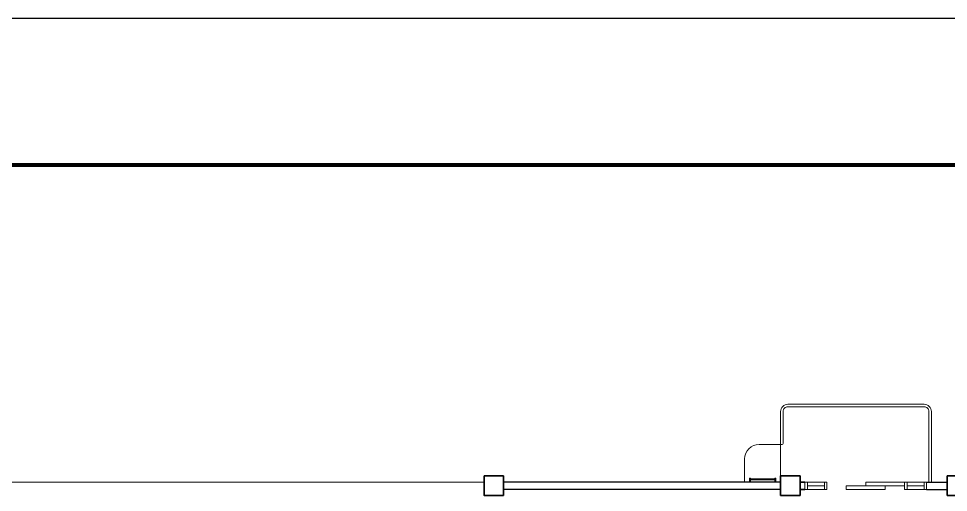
# Model space of a CAD drawing. Header units: millimetres. Extents: x 3 to 434, y 1 to 233.
# Drawn here: x 277.46 to 296.59, y 139.15 to 148.89 of the extents above; entities that cross this region are included whole.
import ezdxf

# ---------------------------------------------------------------- set-up
doc = ezdxf.new("R2010")
doc.units = ezdxf.units.MM
doc.header["$MEASUREMENT"] = 0
doc.layers.add('.1', color=1, linetype='Continuous')
doc.layers.add('WALL', color=4, linetype='Continuous', lineweight=30)

msp = doc.modelspace()

# ---------------------------------------------------------------- linework, layer by layer
at = {"layer": '.1', "color": 0}
msp.add_line((324.48, 148.891), (225.204, 148.891), dxfattribs=at)
at = {"color": 8, "lineweight": 9}
for p, q in [((292.696, 140.14), (293.166, 140.14)), ((292.396, 139.365), (292.396, 139.84)), ((293.136, 139.967), (293.136, 139.492)), ((292.516, 139.443), (292.496, 139.443)), ((292.496, 139.443), (292.496, 139.363)), ((292.516, 139.363), (292.516, 139.443)), ((292.766, 139.433), (292.516, 139.433)), ((292.766, 139.413), (292.516, 139.413)), ((292.766, 139.433), (293.016, 139.433)), ((292.766, 139.413), (293.016, 139.413)), ((293.016, 139.363), (293.016, 139.443)), ((293.016, 139.443), (293.036, 139.443)), ((293.036, 139.443), (293.036, 139.363)), ((287.036, 139.365), (271.711, 139.365))]:
    msp.add_line(p, q, dxfattribs=at)
at = {"color": 8, "lineweight": 25}
for p, q in [((293.136, 139.365), (287.436, 139.365)), ((293.136, 139.215), (287.436, 139.215)), ((293.536, 139.365), (293.636, 139.365)), ((293.536, 139.365), (293.636, 139.365)), ((293.636, 139.365), (293.536, 139.365)), ((293.536, 139.215), (293.636, 139.215)), ((293.636, 139.215), (293.536, 139.215)), ((296.136, 139.365), (296.561, 139.365)), ((296.136, 139.215), (296.561, 139.215))]:
    msp.add_line(p, q, dxfattribs=at)
at = {"color": 8, "lineweight": 13}
for p, q in [((293.636, 139.365), (293.636, 139.215)), ((294.036, 139.365), (293.686, 139.365)), ((293.686, 139.29), (294.036, 139.29)), ((294.036, 139.215), (293.686, 139.215)), ((295.736, 139.365), (296.086, 139.365)), ((296.086, 139.29), (295.736, 139.29)), ((295.736, 139.215), (296.086, 139.215))]:
    msp.add_line(p, q, dxfattribs=at)
at = {"color": 8, "lineweight": 9, "transparency": 33554687}
for points in [[(296.236, 139.365), (296.236, 140.815, 0.414214), (296.086, 140.965), (293.286, 140.965, 0.414214), (293.136, 140.815), (293.136, 139.49), (293.136, 140.14)], [(296.186, 139.365), (296.186, 140.815, 0.414214), (296.086, 140.915), (293.286, 140.915, 0.414214), (293.186, 140.815), (293.186, 140.16)]]:
    msp.add_lwpolyline(points, format="xyb", dxfattribs=at)
at = {"color": 8, "lineweight": 35}
for points in [[(287.036, 139.492), (287.436, 139.492), (287.436, 139.092), (287.036, 139.092)], [(293.136, 139.492), (293.536, 139.492), (293.536, 139.092), (293.136, 139.092)], [(296.561, 139.492), (296.961, 139.492), (296.961, 139.092), (296.561, 139.092)]]:
    msp.add_lwpolyline(points, close=True, dxfattribs=at)
at = {"color": 8, "lineweight": 13}
for points in [[(293.686, 139.365), (293.686, 139.215), (293.636, 139.215), (293.636, 139.365)], [(294.086, 139.365), (294.086, 139.215), (294.036, 139.215), (294.036, 139.365)], [(295.286, 139.29), (294.486, 139.29), (294.486, 139.215), (295.286, 139.215)], [(295.686, 139.365), (294.886, 139.365), (294.886, 139.29), (295.686, 139.29)], [(295.686, 139.365), (295.686, 139.215), (295.736, 139.215), (295.736, 139.365)], [(296.086, 139.365), (296.086, 139.215), (296.136, 139.215), (296.136, 139.365)]]:
    msp.add_lwpolyline(points, close=True, dxfattribs=at)
at = {"color": 8, "lineweight": 9}
for centre, radius, start, end in [((292.696, 139.84), 0.3, 90, 180), ((293.166, 140.16), 0.02, 270, 0)]:
    msp.add_arc(centre, radius, start, end, dxfattribs=at)
at = {"layer": 'WALL', "color": 1, "linetype": 'Continuous', "const_width": 0.0853}
msp.add_lwpolyline([(231.221, 81.504), (321.472, 81.504), (321.472, 145.883), (231.221, 145.883)], close=True, dxfattribs=at)

doc.saveas('drawing.dxf')
